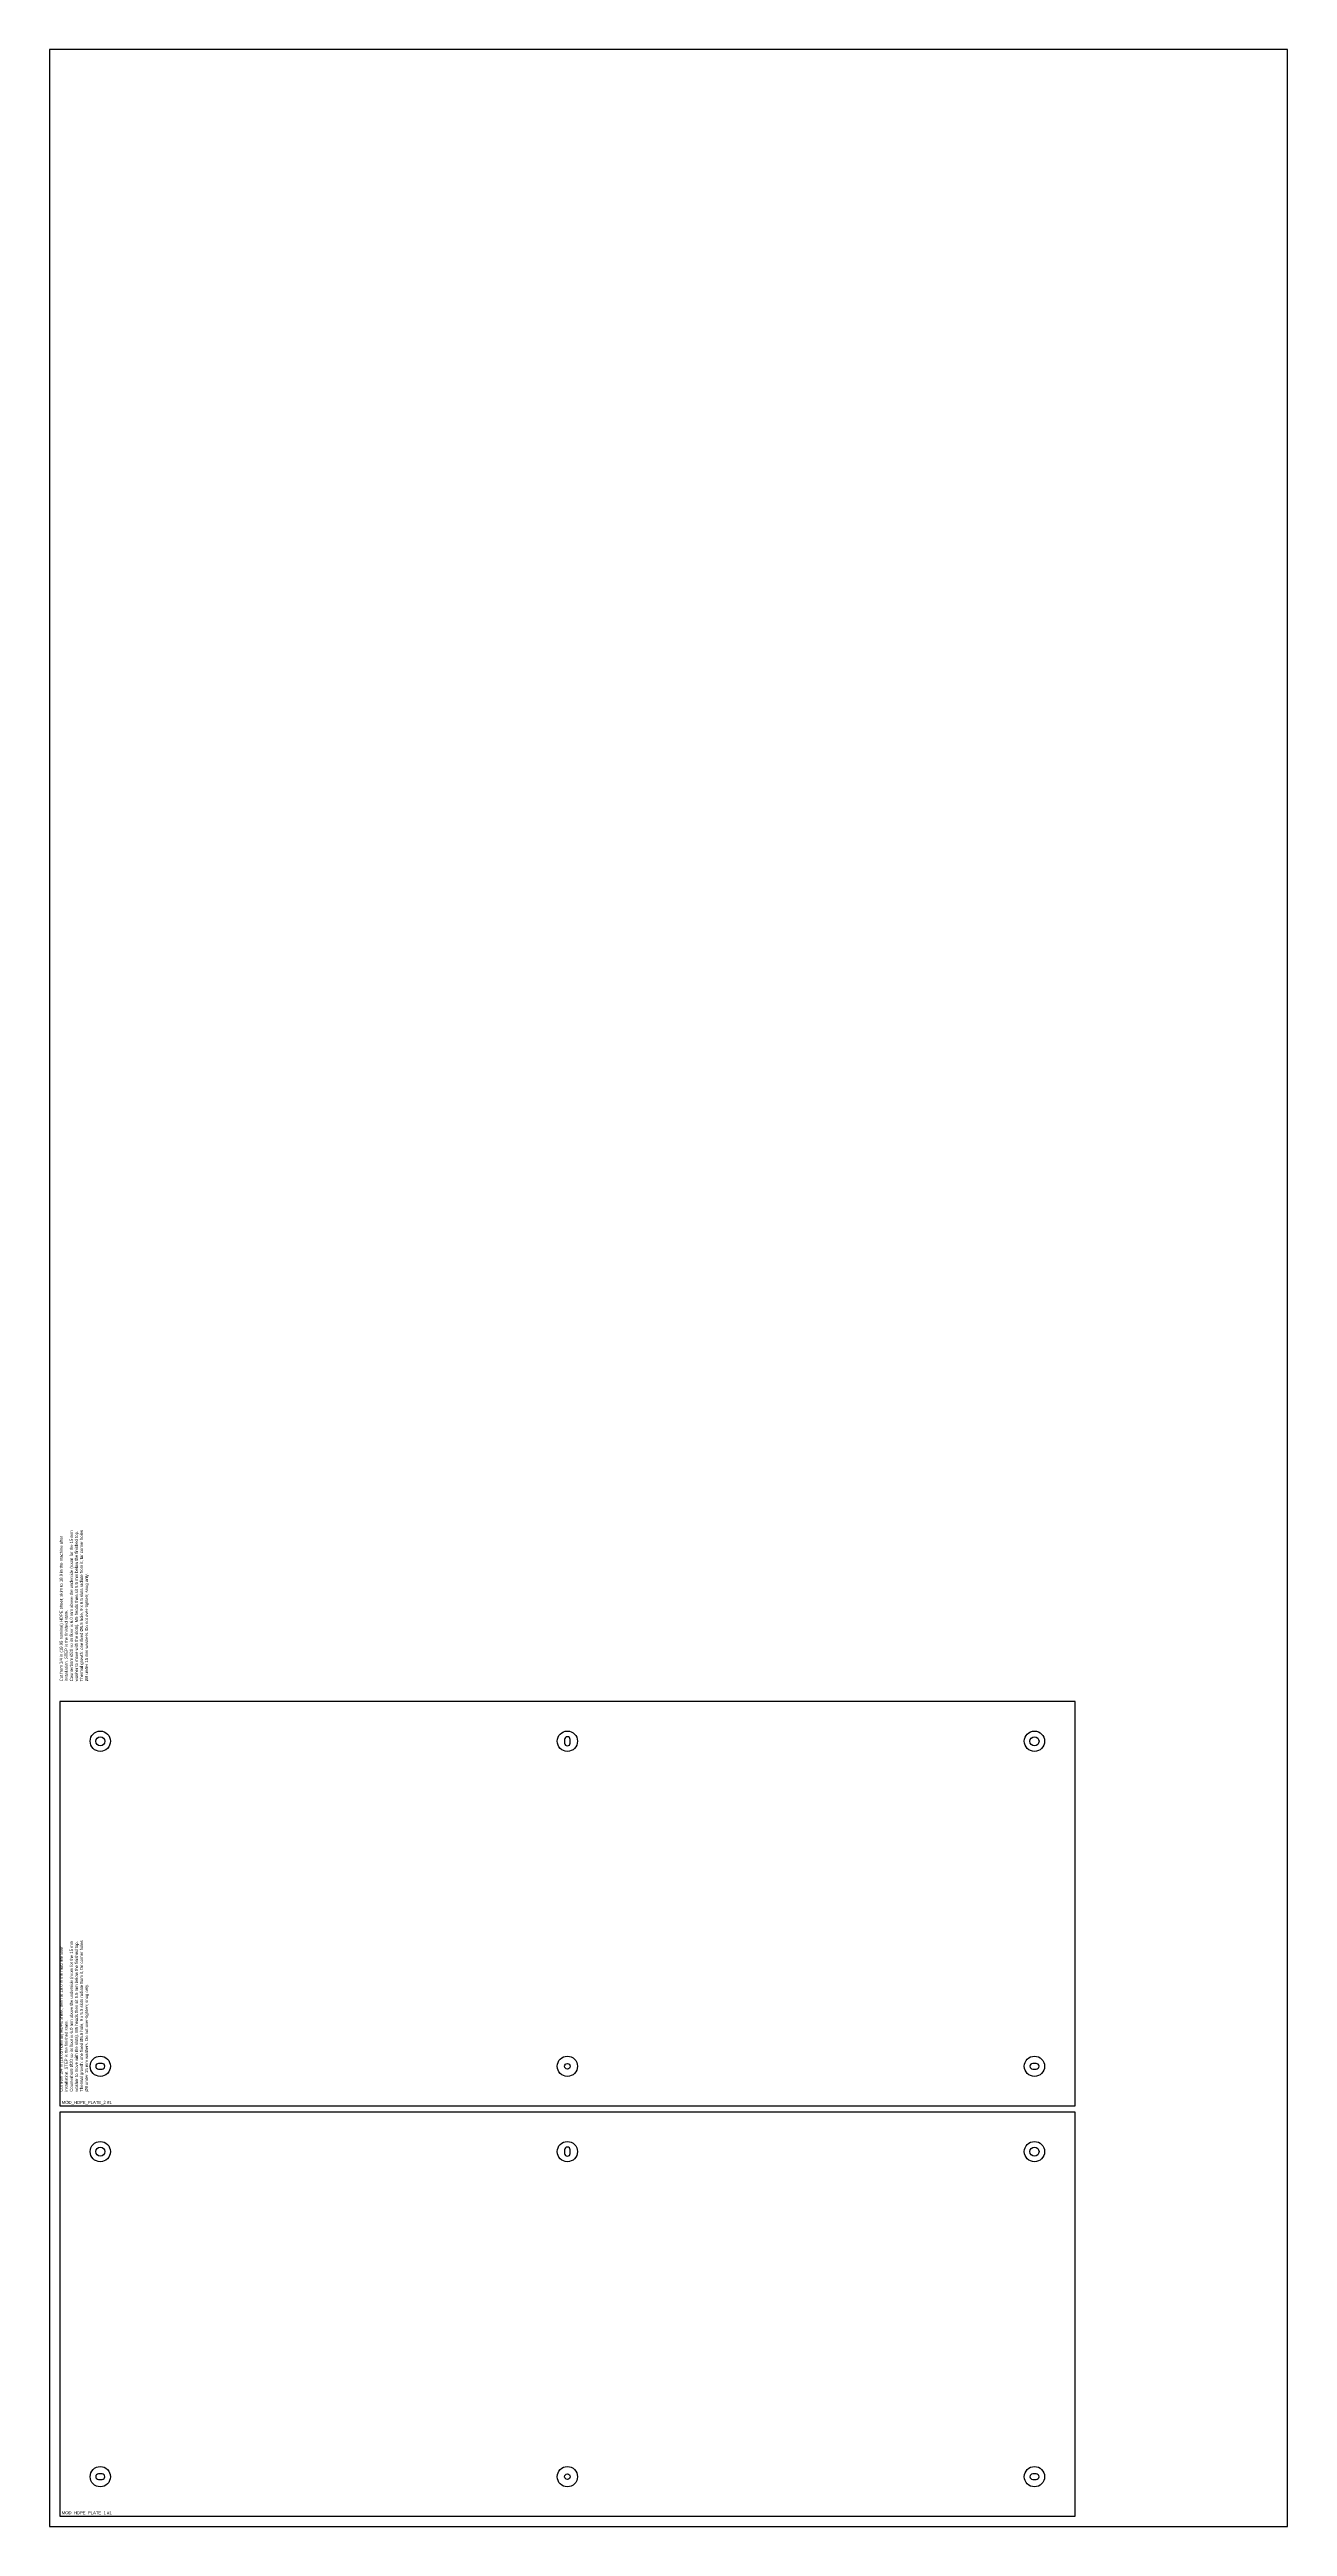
# Model space of a CAD drawing. Header units: millimetres. Extents: x 0 to 1219, y 0 to 2438.
import ezdxf

# ---------------------------------------------------------------- set-up
doc = ezdxf.new("R2010")
doc.units = ezdxf.units.MM
for name, color, linetype in [('CUT_HOLES', 7, 'Continuous'), ('CUT_OUTER', 7, 'Continuous'), ('MACHINING_NOTES', 7, 'Continuous'), ('MILL_TOP_COUNTERBORE_FLOOR_6_ABOVE_UNDERSIDE', 7, 'Continuous'), ('PART_MARK_NO_CUT', 7, 'Continuous'), ('STOCK_NO_CUT', 7, 'Continuous')]:
    doc.layers.add(name, color=color, linetype=linetype)

msp = doc.modelspace()

# ---------------------------------------------------------------- linework, layer by layer
at = {"layer": 'CUT_HOLES'}
for points in [[(512.75, 771.25), (512.75, 774.75, 1), (507.25, 774.75), (507.25, 771.25, 1)], [(51.75, 455.75), (48.25, 455.75, 1), (48.25, 450.25), (51.75, 450.25, 1)], [(971.75, 455.75), (968.25, 455.75, 1), (968.25, 450.25), (971.75, 450.25, 1)], [(512.75, 367.25), (512.75, 370.75, 1), (507.25, 370.75), (507.25, 367.25, 1)], [(51.75, 51.75), (48.25, 51.75, 1), (48.25, 46.25), (51.75, 46.25, 1)], [(971.75, 51.75), (968.25, 51.75, 1), (968.25, 46.25), (971.75, 46.25, 1)]]:
    msp.add_lwpolyline(points, format="xyb", close=True, dxfattribs=at)
for centre, radius in [((50, 773), 4.5), ((970, 773), 4.5), ((510, 453), 2.75), ((50, 369), 4.5), ((970, 369), 4.5), ((510, 49), 2.75)]:
    msp.add_circle(centre, radius, dxfattribs=at)
at = {"layer": 'CUT_OUTER'}
for points in [[(1010, 414), (1010, 812), (10, 812), (10, 414)], [(1010, 10), (1010, 408), (10, 408), (10, 10)]]:
    msp.add_lwpolyline(points, close=True, dxfattribs=at)
at = {"layer": 'MILL_TOP_COUNTERBORE_FLOOR_6_ABOVE_UNDERSIDE'}
for centre in [(50, 773), (510, 773), (970, 773), (50, 453), (510, 453), (970, 453), (50, 369), (510, 369), (970, 369), (50, 49), (510, 49), (970, 49)]:
    msp.add_circle(centre, 10, dxfattribs=at)
at = {"layer": 'STOCK_NO_CUT'}
msp.add_lwpolyline([(0, 0), (1219.2, 0), (1219.2, 2438.4), (0, 2438.4)], close=True, dxfattribs=at)

# ---------------------------------------------------------------- texts
at = {"layer": 'MACHINING_NOTES', "char_height": 3, "width": 150, "attachment_point": 1, "rotation": 90}
for insert in [(10, 832), (10, 428)]:
    msp.add_mtext('Cut from 3/4 in (19.05 nominal) HDPE sheet; skim to 18.0 in the machine after installation. STEP is the finished state.\\PCounterbore Ø20 so its floor is 6.0 mm above the underside (room for the 15 mm washer to move with the slots). M5 heads then sit 5.5 mm below the finished top.\\PThermal growth: one fixed Ø5.5 hole, 9 x 5.5 slots radiate from it, far corner holes Ø9 under 15 mm washers. Do not over-tighten; snug only.', dxfattribs=dict(at, insert=insert))
at = {"layer": 'PART_MARK_NO_CUT'}
for s, p in [('MOD_HDPE_PLATE_2 #1', (12, 416)), ('MOD_HDPE_PLATE_1 #1', (12, 12))]:
    msp.add_text(s, height=3, dxfattribs=at).set_placement(p)

doc.saveas('drawing.dxf')
